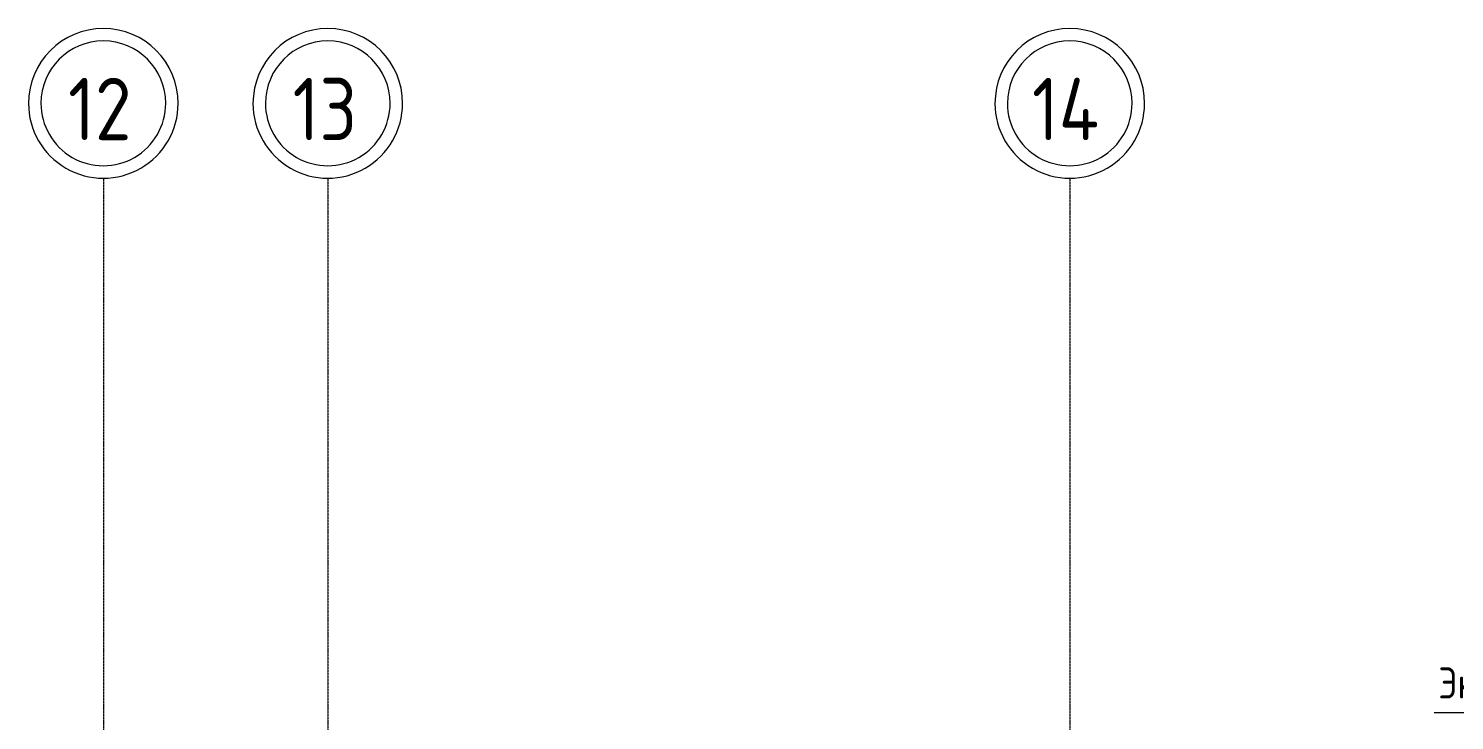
# Model space of a CAD drawing. Header units: millimetres. Extents: x -215207 to 92095, y -30385 to 123050.
# Drawn here: x -44242 to -32807, y 37192 to 42739 of the extents above; entities that cross this region are included whole.
import ezdxf

# ---------------------------------------------------------------- set-up
doc = ezdxf.new("R2010")
doc.units = ezdxf.units.MM
doc.linetypes.add('ADSK_Линия сетки', pattern=[25, 20, -2.5, 0, -2.5])
doc.layers.add('Оси', color=7, linetype='Continuous', lineweight=9)
doc.layers.add('Типовые аннотации', color=7, linetype='Continuous', lineweight=20)
doc.styles.add('GOST Common_2', font='GOST_Common.ttf', dxfattribs={"width": 0.9, "height": 90})
doc.styles.add('GOST Common_3', font='GOST_Common.ttf', dxfattribs={"width": 0.9, "height": 2.5})

# ---------------------------------------------------------------- blocks, each defined once
blk = doc.blocks.new('Ось сетки - Круг_Ø12 мм 2-461932-План 1 этажа смеж')
at = {"layer": 'Оси', "lineweight": 20}
for radius, start, end in [(6, 360, 180), (5, 360, 180), (6, 180, 360), (5, 180, 360)]:
    blk.add_arc((0, 0), radius, start, end, dxfattribs=at)
blk = doc.blocks.new('ADSK_Обозначение_Аннотация_Текст_сВыноской - Текст с выноской стрелка-2273108-План 1 этажа смеж')
at = {"layer": 'Типовые аннотации', "lineweight": 20}
blk.add_line((-20, 0), (20, 0), dxfattribs=at)

msp = doc.modelspace()

# ---------------------------------------------------------------- linework, layer by layer
at = {"layer": 'Оси', "linetype": 'ADSK_Линия сетки'}
for p, q in [((-43642.5, 41539.2), (-43642.5, 17351.6)), ((-41842.5, 41539.2), (-41842.5, 17351.6)), ((-35892.5, 41539.2), (-35892.5, 17351.6))]:
    msp.add_line(p, q, dxfattribs=at)

# ---------------------------------------------------------------- block references
at = {"layer": 'Оси', "lineweight": 20, "xscale": 99.99999999999993, "yscale": 99.99999999999993, "zscale": 99.99999999999993, "rotation": 180}
for p in [(-43642.5, 42139.2), (-41842.5, 42139.2), (-35892.5, 42139.2)]:
    msp.add_blockref('Ось сетки - Круг_Ø12 мм 2-461932-План 1 этажа смеж', p, dxfattribs=at)
at = {"layer": 'Типовые аннотации', "lineweight": 20, "xscale": 100, "yscale": 100, "zscale": 100}
msp.add_blockref('ADSK_Обозначение_Аннотация_Текст_сВыноской - Текст с выноской стрелка-2273108-План 1 этажа смеж', (-30971.7, 37256.6), dxfattribs=at)

# ---------------------------------------------------------------- texts
at = {"layer": 'Оси', "char_height": 500, "attachment_point": 1, "style": 'GOST Common_2'}
for s, insert, width in [('12', (-43924.7, 42343.8), 671.012), ('13', (-42124.7, 42343.8), 671.012), ('14', (-36195.4, 42343.8), 721.519)]:
    msp.add_mtext(s, dxfattribs=dict(at, insert=insert, width=width))
at = {"layer": 'Типовые аннотации', "lineweight": 9, "insert": (-32937.3, 37618.2), "char_height": 250, "width": 1024.557, "attachment_point": 1, "style": 'GOST Common_3'}
msp.add_mtext('Экран', dxfattribs=at)

doc.saveas('drawing.dxf')
